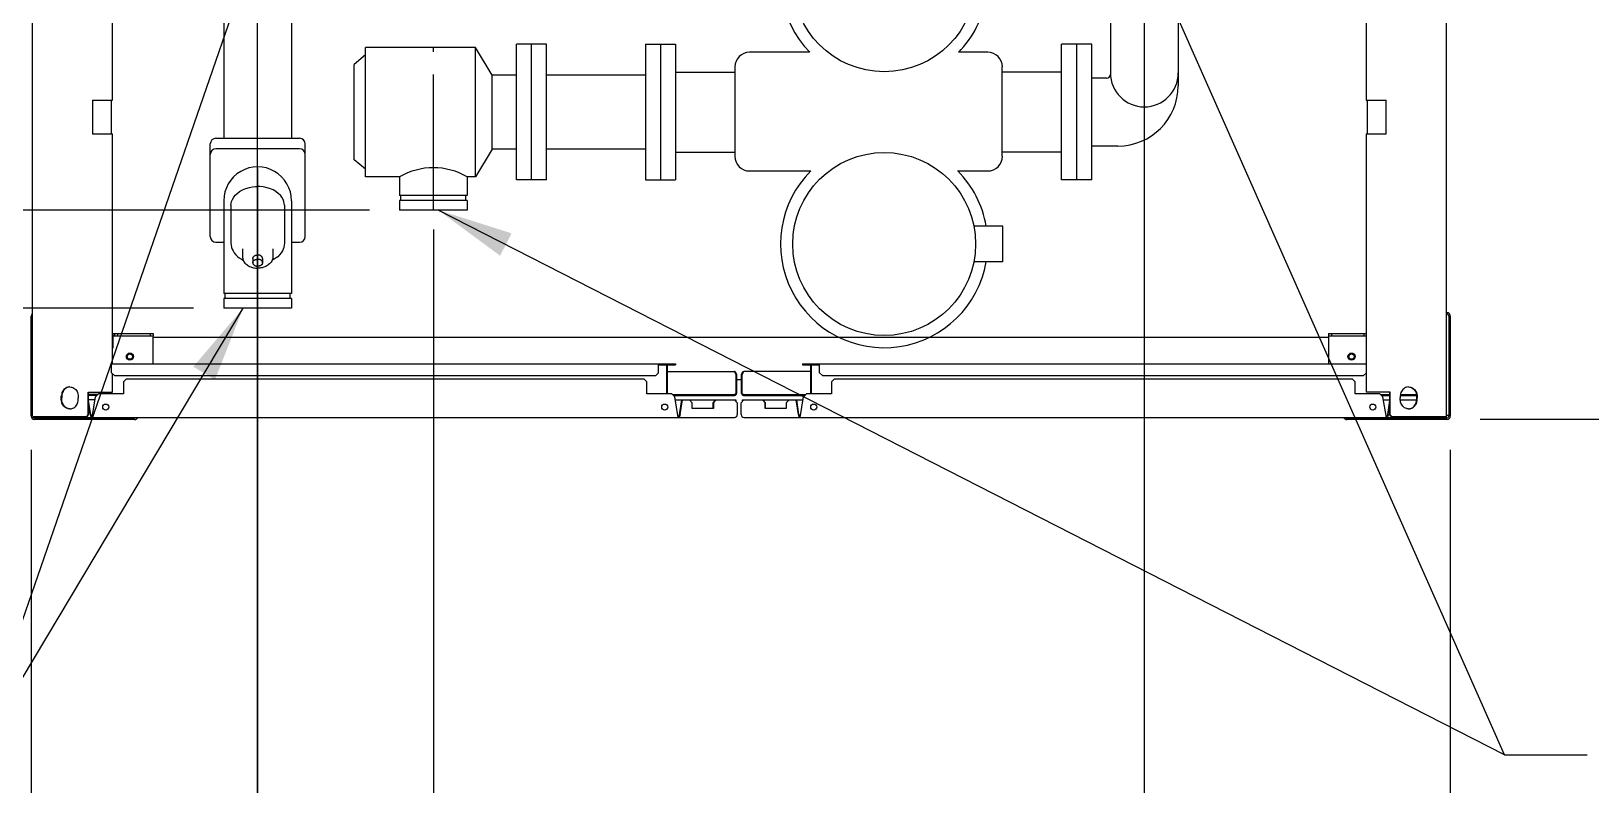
# Model space of a CAD drawing. Extents: x 0 to 406, y 0 to 300.
# Drawn here: x 213.9 to 317.5, y 88.1 to 138.1 of the extents above; entities that cross this region are included whole.
import ezdxf

# ---------------------------------------------------------------- set-up
doc = ezdxf.new("R2010")
doc.units = 0
doc.header["$LTSCALE"] = 12
doc.linetypes.add('0', pattern=[0])
doc.linetypes.add('CENTER2', pattern=[1.125, 0.75, -0.125, 0.125, -0.125])
for name, color, linetype in [('DIM-CG', 31, 'CONTINUOUS'), ('DIM-UNIT', 3, '0'), ('DIM-WITH-PUMP', 60, '0'), ('DIM-WITHOUT-PUMP', 151, '0'), ('UNIT', 2, 'CONTINUOUS'), ('WITH-PUMP', 21, 'CONTINUOUS'), ('WITHOUT-PUMP', 130, 'CONTINUOUS')]:
    doc.layers.add(name, color=color, linetype=linetype)

msp = doc.modelspace()

# ---------------------------------------------------------------- linework, layer by layer
at = {"layer": 'DIM-CG', "linetype": '0'}
msp.add_line((332.5, 112.31), (310.16, 112.31), dxfattribs=at)
at = {"layer": 'DIM-UNIT', "linetype": '0'}
for p, q in [((213.94, 110.31), (213.94, 25.13)), ((308.16, 110.31), (308.16, 25.31))]:
    msp.add_line(p, q, dxfattribs=at)
at = {"layer": 'DIM-WITH-PUMP', "linetype": '0'}
for p, q in [((228.98, 128.97), (228.98, 49.5)), ((236.4, 126.21), (196.02, 126.21)), ((311.76, 90.08), (240.97, 126.21)), ((240.65, 124.92), (240.65, 49.5)), ((224.73, 119.71), (201.02, 119.71)), ((210.32, 90.08), (228.02, 119.71)), ((213.94, 110.31), (213.94, 49.5))]:
    msp.add_line(p, q, dxfattribs=at)
at = {"layer": 'DIM-WITH-PUMP'}
msp.add_line((311.76, 90.08), (317.26, 90.08), dxfattribs=at)
at = {"layer": 'DIM-WITH-PUMP', "linetype": '0'}
for points in [[(245.84, 124.67), (245.08, 123.18), (240.97, 126.21)], [(224.71, 115.82), (226.15, 114.96), (228.02, 119.71)]]:
    msp.add_solid(points, dxfattribs=at)
at = {"layer": 'DIM-WITHOUT-PUMP', "linetype": '0'}
for p, q in [((210.28, 90.08), (228.94, 143.98)), ((311.76, 90.08), (287.85, 143.98)), ((228.94, 140.98), (228.94, 49.5)), ((287.84, 140.98), (287.84, 49.5)), ((213.94, 110.31), (213.94, 49.5))]:
    msp.add_line(p, q, dxfattribs=at)
at = {"layer": 'DIM-WITHOUT-PUMP'}
msp.add_line((311.76, 90.08), (317.26, 90.08), dxfattribs=at)
at = {"layer": 'UNIT', "linetype": '0'}
for p, q in [((307.91, 112.51), (307.91, 200.23)), ((214, 194.08), (214, 118.59)), ((219.35, 133.5), (219.35, 140.71)), ((302.57, 140.71), (302.57, 133.5)), ((218.02, 133.5), (219.35, 133.5)), ((218.02, 133.5), (218.02, 131.26)), ((219.27, 131.26), (219.27, 133.5)), ((302.57, 133.5), (303.9, 133.5)), ((302.65, 133.5), (302.65, 131.26)), ((303.9, 131.26), (303.9, 133.5)), ((218.02, 131.26), (219.35, 131.26)), ((219.35, 116.01), (219.35, 131.26)), ((302.57, 131.26), (302.57, 116.01)), ((302.57, 131.26), (303.9, 131.26)), ((213.94, 112.54), (213.94, 119.18)), ((213.94, 119.18), (214, 119.18)), ((307.91, 119.4), (307.94, 119.4)), ((307.91, 119.3), (307.94, 119.3)), ((308.06, 119.18), (308.06, 112.54)), ((308.16, 119.18), (308.16, 112.54)), ((213.94, 118.59), (214.04, 118.59)), ((214.04, 112.54), (214.04, 118.59)), ((308.16, 118.59), (308.06, 118.59)), ((219.35, 118.02), (222.04, 118.02)), ((219.36, 117.04), (219.35, 117.04)), ((219.36, 118.02), (219.36, 117.04)), ((219.36, 117.86), (222.04, 117.86)), ((219.48, 118.02), (219.48, 117.86)), ((219.67, 118.02), (219.67, 117.86)), ((221.84, 118.02), (221.84, 117.86)), ((222.04, 118.02), (222.04, 117.86)), ((222.04, 116.01), (222.04, 117.86)), ((222.04, 117.77), (267.59, 117.77)), ((273.57, 117.77), (300.07, 117.77)), ((300.07, 118.02), (302.57, 118.02)), ((300.07, 118.02), (300.07, 117.86)), ((300.07, 117.86), (302.57, 117.86)), ((300.07, 117.86), (300.07, 116.01)), ((300.27, 118.02), (300.27, 117.86)), ((302.43, 118.02), (302.43, 117.86)), ((219.27, 116.01), (256.72, 116.01)), ((219.27, 115.42), (219.27, 116.01)), ((255.6, 115.42), (255.6, 116.01)), ((256.72, 116.01), (256.72, 115.95)), ((265.16, 116.01), (302.61, 116.01)), ((265.16, 116.01), (265.16, 115.95)), ((266.28, 115.42), (266.28, 116.01)), ((302.61, 115.42), (302.61, 116.01)), ((219.27, 115.42), (219.47, 115.23)), ((219.35, 114.14), (219.35, 115.35)), ((219.47, 115.23), (255.41, 115.23)), ((220.27, 115.01), (220.07, 114.81)), ((220.27, 115.01), (254.63, 115.01)), ((254.83, 114.81), (254.63, 115.01)), ((255.41, 115.23), (255.6, 115.42)), ((255.6, 115.95), (256.72, 115.95)), ((256.13, 115.95), (256.13, 114.03)), ((256.18, 115.95), (256.18, 114.03)), ((256.18, 115.5), (260.63, 115.5)), ((260.63, 115.5), (260.72, 115.3)), ((260.68, 115.5), (260.63, 115.5)), ((260.68, 115.5), (260.77, 115.3)), ((260.72, 115.3), (260.72, 114.05)), ((260.77, 115.3), (260.72, 115.3)), ((260.77, 115.3), (260.77, 114.05)), ((260.77, 114.97), (261.11, 114.97)), ((261.11, 115.3), (261.2, 115.5)), ((261.11, 114.05), (261.11, 115.3)), ((261.11, 115.3), (261.16, 115.3)), ((261.16, 115.3), (261.25, 115.5)), ((261.16, 114.05), (261.16, 115.3)), ((261.2, 115.5), (261.25, 115.5)), ((265.7, 115.5), (261.25, 115.5)), ((265.16, 115.95), (266.28, 115.95)), ((265.7, 114.03), (265.7, 115.95)), ((265.76, 114.03), (265.76, 115.95)), ((266.28, 115.42), (266.48, 115.23)), ((266.48, 115.23), (302.41, 115.23)), ((267.28, 115.01), (267.08, 114.81)), ((267.28, 115.01), (301.64, 115.01)), ((301.84, 114.81), (301.64, 115.01)), ((302.41, 115.23), (302.61, 115.42)), ((302.57, 115.38), (302.57, 114.14)), ((217.73, 112.63), (217.73, 114.14)), ((217.74, 114.14), (219.35, 114.14)), ((217.76, 112.63), (217.76, 114.14)), ((218.38, 113.98), (217.76, 113.98)), ((218.32, 113.92), (217.76, 113.92)), ((218.22, 113.83), (218.42, 114.03)), ((220.07, 114.03), (218.42, 114.03)), ((220.07, 114.81), (220.07, 114.03)), ((254.83, 114.03), (254.83, 114.81)), ((256.48, 114.03), (254.83, 114.03)), ((256.68, 113.83), (256.48, 114.03)), ((256.53, 113.98), (260.66, 113.98)), ((256.59, 113.92), (260.65, 113.92)), ((261.23, 113.98), (265.38, 113.98)), ((261.24, 113.92), (265.33, 113.92)), ((265.43, 114.03), (265.23, 113.83)), ((267.08, 114.03), (265.43, 114.03)), ((267.08, 114.81), (267.08, 114.03)), ((301.84, 114.03), (301.84, 114.81)), ((303.49, 114.03), (301.84, 114.03)), ((304.18, 114.14), (302.57, 114.14)), ((303.69, 113.83), (303.49, 114.03)), ((303.54, 113.98), (304.15, 113.98)), ((303.6, 113.92), (304.15, 113.92)), ((304.15, 112.63), (304.15, 114.14)), ((304.18, 112.63), (304.18, 114.14)), ((304.85, 113.92), (305.93, 113.92)), ((304.86, 113.98), (305.92, 113.98)), ((215.94, 113.65), (215.94, 113.85)), ((215.98, 113.65), (215.98, 113.85)), ((218.19, 113.63), (217.76, 113.63)), ((217.9, 112.65), (217.76, 113.58)), ((217.87, 112.65), (217.76, 113.36)), ((217.99, 112.45), (218.22, 113.83)), ((256.91, 112.45), (256.68, 113.83)), ((256.71, 113.63), (257.18, 113.63)), ((257, 112.65), (257.14, 113.63)), ((257.03, 112.65), (257.18, 113.63)), ((257.18, 113.63), (257.65, 113.63)), ((257.65, 113.63), (259.42, 113.63)), ((257.83, 113.43), (257.65, 113.63)), ((257.83, 113.04), (257.83, 113.43)), ((259.24, 113.04), (257.83, 113.04)), ((259.38, 113.63), (259.21, 113.43)), ((259.21, 113.43), (259.21, 113.04)), ((259.24, 113.43), (259.21, 113.43)), ((259.42, 113.63), (259.24, 113.43)), ((259.24, 113.43), (259.24, 113.04)), ((259.42, 113.63), (260.65, 113.63)), ((260.82, 113.43), (260.65, 113.63)), ((260.65, 113.63), (260.74, 113.63)), ((260.74, 113.63), (260.74, 113.53)), ((260.82, 113.43), (260.82, 112.64)), ((261.26, 113.63), (261.09, 113.43)), ((261.09, 112.64), (261.09, 113.43)), ((261.18, 113.53), (261.18, 113.63)), ((261.18, 113.63), (261.26, 113.63)), ((261.26, 113.63), (262.5, 113.63)), ((262.5, 113.63), (264.26, 113.63)), ((262.67, 113.43), (262.5, 113.63)), ((262.7, 113.43), (262.53, 113.63)), ((262.67, 113.04), (262.67, 113.43)), ((262.67, 113.43), (262.7, 113.43)), ((264.08, 113.04), (262.67, 113.04)), ((262.7, 113.04), (262.7, 113.43)), ((264.26, 113.63), (264.08, 113.43)), ((264.08, 113.43), (264.08, 113.04)), ((264.26, 113.63), (264.73, 113.63)), ((264.73, 113.63), (265.2, 113.63)), ((264.88, 112.65), (264.73, 113.63)), ((264.91, 112.65), (264.77, 113.63)), ((265, 112.45), (265.23, 113.83)), ((303.92, 112.45), (303.69, 113.83)), ((303.72, 113.63), (304.15, 113.63)), ((304.01, 112.65), (304.15, 113.58)), ((304.04, 112.65), (304.15, 113.36)), ((304.84, 113.63), (305.94, 113.63)), ((305.94, 113.65), (305.94, 113.85)), ((305.97, 113.65), (305.97, 113.85)), ((214.05, 112.51), (217.63, 112.51)), ((214.14, 112.45), (260.64, 112.45)), ((220.81, 112.41), (214.17, 112.41)), ((220.81, 112.31), (214.17, 112.31)), ((214.21, 112.45), (214.21, 112.41)), ((217.63, 112.51), (217.73, 112.63)), ((217.66, 112.51), (217.63, 112.51)), ((217.66, 112.51), (217.76, 112.63)), ((217.76, 112.63), (217.73, 112.63)), ((217.87, 112.65), (217.87, 112.62)), ((217.87, 112.65), (217.9, 112.65)), ((217.87, 112.62), (217.88, 112.58)), ((217.88, 112.58), (217.89, 112.56)), ((217.89, 112.56), (217.9, 112.53)), ((217.9, 112.65), (217.91, 112.61)), ((217.9, 112.53), (217.91, 112.5)), ((217.91, 112.61), (217.92, 112.59)), ((217.91, 112.5), (217.93, 112.49)), ((217.92, 112.59), (217.93, 112.57)), ((217.93, 112.57), (217.93, 112.56)), ((217.93, 112.56), (217.94, 112.55)), ((217.93, 112.49), (217.94, 112.47)), ((217.94, 112.55), (217.99, 112.51)), ((217.94, 112.47), (217.96, 112.46)), ((217.96, 112.46), (217.97, 112.45)), ((217.97, 112.45), (217.99, 112.45)), ((217.99, 112.45), (217.99, 112.51)), ((220.22, 112.31), (220.22, 112.41)), ((256.96, 112.55), (256.91, 112.51)), ((256.91, 112.45), (256.91, 112.51)), ((256.93, 112.45), (256.91, 112.45)), ((256.95, 112.46), (256.93, 112.45)), ((256.96, 112.47), (256.95, 112.46)), ((256.97, 112.56), (256.96, 112.55)), ((256.98, 112.49), (256.96, 112.47)), ((256.98, 112.59), (256.97, 112.57)), ((256.97, 112.57), (256.97, 112.56)), ((256.99, 112.61), (256.98, 112.59)), ((256.99, 112.5), (256.98, 112.49)), ((257, 112.65), (256.99, 112.61)), ((257, 112.53), (256.99, 112.5)), ((257.03, 112.65), (257, 112.65)), ((257.01, 112.56), (257, 112.53)), ((257.02, 112.58), (257.01, 112.56)), ((257.03, 112.62), (257.02, 112.58)), ((257.03, 112.65), (257.03, 112.62)), ((261.27, 112.45), (307.77, 112.45)), ((264.88, 112.65), (264.88, 112.62)), ((264.88, 112.65), (264.91, 112.65)), ((264.88, 112.62), (264.89, 112.58)), ((264.89, 112.58), (264.9, 112.56)), ((264.9, 112.56), (264.91, 112.53)), ((264.91, 112.65), (264.92, 112.61)), ((264.91, 112.53), (264.92, 112.5)), ((264.92, 112.61), (264.93, 112.59)), ((264.92, 112.5), (264.93, 112.49)), ((264.93, 112.59), (264.94, 112.57)), ((264.93, 112.49), (264.95, 112.47)), ((264.94, 112.57), (264.94, 112.56)), ((264.94, 112.56), (264.95, 112.55)), ((264.95, 112.55), (265, 112.51)), ((264.95, 112.47), (264.96, 112.46)), ((264.96, 112.46), (264.98, 112.45)), ((264.98, 112.45), (265, 112.45)), ((265, 112.45), (265, 112.51)), ((307.94, 112.41), (301.3, 112.41)), ((301.3, 112.31), (301.3, 112.41)), ((307.94, 112.31), (301.3, 112.31)), ((303.97, 112.55), (303.92, 112.51)), ((303.92, 112.45), (303.92, 112.51)), ((303.94, 112.45), (303.92, 112.45)), ((303.96, 112.46), (303.94, 112.45)), ((303.97, 112.47), (303.96, 112.46)), ((303.98, 112.56), (303.97, 112.55)), ((303.99, 112.49), (303.97, 112.47)), ((303.99, 112.59), (303.98, 112.57)), ((303.98, 112.57), (303.98, 112.56)), ((304, 112.61), (303.99, 112.59)), ((304, 112.5), (303.99, 112.49)), ((304.01, 112.65), (304, 112.61)), ((304.01, 112.53), (304, 112.5)), ((304.04, 112.65), (304.01, 112.65)), ((304.02, 112.56), (304.01, 112.53)), ((304.03, 112.58), (304.02, 112.56)), ((304.04, 112.62), (304.03, 112.58)), ((304.04, 112.65), (304.04, 112.62)), ((304.25, 112.51), (304.15, 112.63)), ((304.15, 112.63), (304.18, 112.63)), ((304.29, 112.51), (304.18, 112.63)), ((304.25, 112.51), (304.29, 112.51)), ((304.29, 112.51), (307.91, 112.51)), ((307.9, 112.51), (307.9, 112.41)), ((308.06, 112.58), (307.91, 112.58))]:
    msp.add_line(p, q, dxfattribs=at)
at = {"layer": 'UNIT'}
for p, q in [((215.95, 113.94), (215.94, 113.87)), ((215.97, 114.03), (215.95, 113.94)), ((215.99, 114.1), (215.97, 114.03)), ((216, 114.03), (215.98, 113.94)), ((215.98, 113.94), (215.98, 113.87)), ((216.02, 114.17), (215.99, 114.1)), ((216.02, 114.1), (216, 114.03)), ((216.07, 114.24), (216.02, 114.17)), ((216.06, 114.17), (216.02, 114.1)), ((216.1, 114.24), (216.06, 114.17)), ((216.12, 114.3), (216.07, 114.24)), ((216.15, 114.3), (216.1, 114.24)), ((216.18, 114.36), (216.12, 114.3)), ((216.21, 114.36), (216.15, 114.3)), ((216.24, 114.4), (216.18, 114.36)), ((216.27, 114.4), (216.21, 114.36)), ((216.3, 114.43), (216.24, 114.4)), ((216.33, 114.43), (216.27, 114.4)), ((216.37, 114.46), (216.3, 114.43)), ((216.4, 114.46), (216.33, 114.43)), ((216.41, 114.47), (216.37, 114.46)), ((216.45, 114.47), (216.4, 114.46)), ((216.49, 114.48), (216.41, 114.47)), ((216.52, 114.48), (216.45, 114.47)), ((216.52, 114.48), (216.6, 114.47)), ((216.6, 114.47), (216.65, 114.46)), ((216.65, 114.46), (216.72, 114.43)), ((216.72, 114.43), (216.78, 114.4)), ((216.78, 114.4), (216.84, 114.36)), ((216.84, 114.36), (216.9, 114.3)), ((216.9, 114.3), (216.95, 114.24)), ((216.95, 114.24), (216.99, 114.17)), ((216.99, 114.17), (217.03, 114.1)), ((217.03, 114.1), (217.05, 114.03)), ((217.05, 114.03), (217.06, 113.94)), ((217.06, 113.94), (217.07, 113.87)), ((304.85, 113.94), (304.84, 113.87)), ((304.86, 114.03), (304.85, 113.94)), ((304.89, 114.1), (304.86, 114.03)), ((304.92, 114.17), (304.89, 114.1)), ((304.97, 114.24), (304.92, 114.17)), ((305.01, 114.3), (304.97, 114.24)), ((305.08, 114.36), (305.01, 114.3)), ((305.13, 114.4), (305.08, 114.36)), ((305.19, 114.43), (305.13, 114.4)), ((305.27, 114.46), (305.19, 114.43)), ((305.31, 114.47), (305.27, 114.46)), ((305.39, 114.48), (305.31, 114.47)), ((305.39, 114.48), (305.47, 114.47)), ((305.42, 114.48), (305.5, 114.47)), ((305.47, 114.47), (305.51, 114.46)), ((305.5, 114.47), (305.54, 114.46)), ((305.51, 114.46), (305.58, 114.43)), ((305.54, 114.46), (305.61, 114.43)), ((305.58, 114.43), (305.64, 114.4)), ((305.61, 114.43), (305.67, 114.4)), ((305.64, 114.4), (305.7, 114.36)), ((305.67, 114.4), (305.73, 114.36)), ((305.7, 114.36), (305.76, 114.3)), ((305.73, 114.36), (305.79, 114.3)), ((305.76, 114.3), (305.81, 114.24)), ((305.79, 114.3), (305.84, 114.24)), ((305.81, 114.24), (305.85, 114.17)), ((305.84, 114.24), (305.89, 114.17)), ((305.85, 114.17), (305.89, 114.1)), ((305.89, 114.17), (305.92, 114.1)), ((305.89, 114.1), (305.91, 114.03)), ((305.91, 114.03), (305.93, 113.94)), ((305.92, 114.1), (305.94, 114.03)), ((305.93, 113.94), (305.93, 113.87)), ((305.94, 114.03), (305.96, 113.94)), ((305.96, 113.94), (305.97, 113.87)), ((215.94, 113.87), (215.94, 113.81)), ((215.94, 113.81), (215.94, 113.75)), ((215.94, 113.69), (215.94, 113.75)), ((215.94, 113.63), (215.94, 113.69)), ((215.95, 113.56), (215.94, 113.63)), ((215.97, 113.47), (215.95, 113.56)), ((215.99, 113.4), (215.97, 113.47)), ((215.98, 113.87), (215.98, 113.81)), ((215.98, 113.81), (215.98, 113.75)), ((215.98, 113.69), (215.98, 113.75)), ((215.98, 113.63), (215.98, 113.69)), ((215.98, 113.56), (215.98, 113.63)), ((216, 113.47), (215.98, 113.56)), ((216.02, 113.33), (215.99, 113.4)), ((216.02, 113.4), (216, 113.47)), ((216.06, 113.33), (216.02, 113.4)), ((216.07, 113.26), (216.02, 113.33)), ((216.1, 113.26), (216.06, 113.33)), ((216.12, 113.2), (216.07, 113.26)), ((216.15, 113.2), (216.1, 113.26)), ((216.18, 113.14), (216.12, 113.2)), ((216.21, 113.14), (216.15, 113.2)), ((216.24, 113.1), (216.18, 113.14)), ((216.27, 113.1), (216.21, 113.14)), ((216.3, 113.07), (216.24, 113.1)), ((216.33, 113.07), (216.27, 113.1)), ((216.37, 113.04), (216.3, 113.07)), ((216.4, 113.04), (216.33, 113.07)), ((216.41, 113.03), (216.37, 113.04)), ((216.45, 113.03), (216.4, 113.04)), ((216.49, 113.02), (216.41, 113.03)), ((216.52, 113.02), (216.45, 113.03)), ((216.52, 113.02), (216.6, 113.03)), ((216.6, 113.03), (216.65, 113.04)), ((216.65, 113.04), (216.72, 113.07)), ((216.72, 113.07), (216.78, 113.1)), ((216.78, 113.1), (216.84, 113.14)), ((216.84, 113.14), (216.9, 113.2)), ((216.9, 113.2), (216.95, 113.26)), ((216.95, 113.26), (216.99, 113.33)), ((216.99, 113.33), (217.03, 113.4)), ((217.03, 113.4), (217.05, 113.47)), ((217.05, 113.47), (217.06, 113.56)), ((217.06, 113.56), (217.07, 113.63)), ((217.07, 113.87), (217.07, 113.81)), ((217.07, 113.81), (217.07, 113.75)), ((217.07, 113.69), (217.07, 113.75)), ((217.07, 113.63), (217.07, 113.69)), ((304.84, 113.87), (304.84, 113.81)), ((304.84, 113.81), (304.84, 113.75)), ((304.84, 113.69), (304.84, 113.75)), ((304.84, 113.63), (304.84, 113.69)), ((304.85, 113.56), (304.84, 113.63)), ((304.86, 113.47), (304.85, 113.56)), ((304.89, 113.4), (304.86, 113.47)), ((304.92, 113.33), (304.89, 113.4)), ((304.97, 113.26), (304.92, 113.33)), ((305.01, 113.2), (304.97, 113.26)), ((305.08, 113.14), (305.01, 113.2)), ((305.13, 113.1), (305.08, 113.14)), ((305.19, 113.07), (305.13, 113.1)), ((305.27, 113.04), (305.19, 113.07)), ((305.31, 113.03), (305.27, 113.04)), ((305.39, 113.02), (305.31, 113.03)), ((305.39, 113.02), (305.47, 113.03)), ((305.42, 113.02), (305.5, 113.03)), ((305.47, 113.03), (305.51, 113.04)), ((305.5, 113.03), (305.54, 113.04)), ((305.51, 113.04), (305.58, 113.07)), ((305.54, 113.04), (305.61, 113.07)), ((305.58, 113.07), (305.64, 113.1)), ((305.61, 113.07), (305.67, 113.1)), ((305.64, 113.1), (305.7, 113.14)), ((305.67, 113.1), (305.73, 113.14)), ((305.7, 113.14), (305.76, 113.2)), ((305.73, 113.14), (305.79, 113.2)), ((305.76, 113.2), (305.81, 113.26)), ((305.79, 113.2), (305.84, 113.26)), ((305.81, 113.26), (305.85, 113.33)), ((305.84, 113.26), (305.89, 113.33)), ((305.85, 113.33), (305.89, 113.4)), ((305.89, 113.4), (305.91, 113.47)), ((305.89, 113.33), (305.92, 113.4)), ((305.91, 113.47), (305.93, 113.56)), ((305.92, 113.4), (305.94, 113.47)), ((305.93, 113.87), (305.94, 113.81)), ((305.93, 113.63), (305.94, 113.69)), ((305.93, 113.56), (305.93, 113.63)), ((305.94, 113.81), (305.94, 113.75)), ((305.94, 113.69), (305.94, 113.75)), ((305.94, 113.47), (305.96, 113.56)), ((305.96, 113.56), (305.97, 113.63)), ((305.97, 113.87), (305.97, 113.81)), ((305.97, 113.81), (305.97, 113.75)), ((305.97, 113.69), (305.97, 113.75)), ((305.97, 113.63), (305.97, 113.69)), ((214.1, 112.51), (214.1, 112.49)), ((307.81, 112.49), (307.81, 112.51))]:
    msp.add_line(p, q, dxfattribs=at)
at = {"layer": 'UNIT', "linetype": '0'}
for centre, radius in [((220.5, 116.49), 0.236), ((220.5, 116.49), 0.181), ((301.61, 116.49), 0.236), ((301.61, 116.49), 0.181), ((218.89, 113.14), 0.199), ((256.01, 113.14), 0.199), ((265.9, 113.14), 0.199), ((303.02, 113.14), 0.199)]:
    msp.add_circle(centre, radius, dxfattribs=at)
for centre, radius, start, end in [((214.17, 119.18), 0.225, 138.4924, 180), ((307.94, 119.18), 0.225, 0, 90), ((307.94, 119.18), 0.125, 0, 90), ((260.65, 114.05), 0.066, 270, 0), ((260.65, 114.05), 0.125, 270, 0), ((261.24, 114.05), 0.125, 180, 270), ((261.23, 114.05), 0.066, 180, 270), ((214.17, 112.54), 0.225, 180, 270), ((214.17, 112.54), 0.125, 180, 270), ((220.81, 112.54), 0.225, 270, 336.3978), ((220.81, 112.54), 0.125, 270, 314.3955), ((260.64, 112.64), 0.188, 270, 0), ((261.27, 112.64), 0.188, 180, 270), ((301.3, 112.54), 0.225, 203.6022, 270), ((301.3, 112.54), 0.125, 225.6045, 270), ((307.94, 112.54), 0.225, 270, 0), ((307.94, 112.54), 0.125, 270, 0)]:
    msp.add_arc(centre, radius, start, end, dxfattribs=at)
at = {"layer": 'UNIT'}
for centre, start, end in [((214.14, 112.49), 180, 270), ((307.77, 112.49), 270, 0)]:
    msp.add_arc(centre, 0.04, start, end, dxfattribs=at)
at = {"layer": 'WITH-PUMP', "linetype": 'CENTER2'}
for p, q in [((228.98, 129.97), (228.98, 149.96)), ((240.65, 126.21), (240.65, 137))]:
    msp.add_line(p, q, dxfattribs=at)
at = {"layer": 'WITH-PUMP', "linetype": '0'}
for p, q in [((226.73, 142.92), (226.73, 130.97)), ((231.23, 142.92), (231.23, 130.97)), ((285.6, 142.92), (285.6, 135.31)), ((290.1, 142.92), (290.1, 134.46)), ((243.45, 137), (236.15, 137)), ((236.15, 128.42), (236.15, 137)), ((243.45, 128.42), (243.45, 137)), ((244.55, 135.17), (243.45, 137)), ((246.16, 128.21), (246.16, 137.21)), ((247.16, 137.21), (246.16, 137.21)), ((247.16, 128.21), (247.16, 137.21)), ((247.16, 128.21), (247.16, 137.21)), ((248.16, 137.21), (247.16, 137.21)), ((248.16, 128.21), (248.16, 137.21)), ((254.73, 137.21), (254.73, 128.21)), ((254.73, 137.21), (255.73, 137.21)), ((255.73, 137.21), (255.73, 128.21)), ((255.73, 137.21), (255.73, 128.21)), ((255.73, 137.21), (256.73, 137.21)), ((256.73, 137.21), (256.73, 128.21)), ((282.36, 128.21), (282.36, 137.21)), ((283.36, 137.21), (282.36, 137.21)), ((284.36, 137.21), (283.36, 137.21)), ((283.36, 128.21), (283.36, 137.21)), ((283.36, 128.21), (283.36, 137.21)), ((284.36, 128.21), (284.36, 137.21)), ((236.15, 136.51), (235.38, 135.87)), ((235.38, 129.55), (235.38, 135.87)), ((260.67, 135.71), (260.67, 129.78)), ((265.63, 136.68), (261.64, 136.68)), ((277.45, 136.68), (275.52, 136.68)), ((278.42, 129.78), (278.42, 135.71)), ((244.55, 130.25), (244.55, 135.17)), ((246.16, 135.17), (244.55, 135.17)), ((254.73, 135.17), (248.16, 135.17)), ((256.73, 135.37), (260.67, 135.37)), ((282.36, 135.37), (278.42, 135.37)), ((285.35, 134.96), (284.36, 134.96)), ((285.6, 135.31), (285.6, 135.21)), ((225.83, 124.45), (225.83, 130.6)), ((231.76, 130.97), (226.21, 130.97)), ((232.13, 124.45), (232.13, 130.6)), ((231.76, 130.28), (226.21, 130.28)), ((236.15, 128.92), (235.38, 129.55)), ((244.55, 130.25), (243.45, 128.42)), ((246.16, 130.25), (244.55, 130.25)), ((254.73, 130.25), (248.16, 130.25)), ((256.73, 130.05), (260.67, 130.05)), ((282.36, 130.05), (278.42, 130.05)), ((286.1, 130.46), (284.36, 130.46)), ((238.4, 128.42), (236.15, 128.42)), ((238.4, 128.42), (238.4, 127.18)), ((243.45, 128.42), (242.9, 128.42)), ((242.9, 128.42), (242.9, 127.18)), ((261.64, 128.81), (265.7, 128.81)), ((275.45, 128.81), (277.45, 128.81)), ((227.6, 127.3), (227.78, 127.44)), ((227.78, 127.44), (227.97, 127.55)), ((227.97, 127.55), (228.2, 127.65)), ((228.2, 127.65), (228.44, 127.72)), ((228.44, 127.72), (228.63, 127.75)), ((228.63, 127.75), (228.84, 127.77)), ((228.84, 127.77), (228.98, 127.78)), ((229.13, 127.77), (228.98, 127.78)), ((229.34, 127.75), (229.13, 127.77)), ((229.53, 127.72), (229.34, 127.75)), ((229.76, 127.65), (229.53, 127.72)), ((230, 127.55), (229.76, 127.65)), ((230.19, 127.44), (230, 127.55)), ((230.37, 127.3), (230.19, 127.44)), ((247.16, 128.21), (246.16, 128.21)), ((248.16, 128.21), (247.16, 128.21)), ((254.73, 128.21), (255.73, 128.21)), ((255.73, 128.21), (256.73, 128.21)), ((283.36, 128.21), (282.36, 128.21)), ((284.36, 128.21), (283.36, 128.21)), ((226.73, 126.83), (226.73, 120.68)), ((227.21, 126.53), (227.22, 126.64)), ((227.21, 126.53), (227.21, 124)), ((227.22, 126.64), (227.25, 126.78)), ((227.25, 126.78), (227.3, 126.91)), ((227.3, 126.91), (227.39, 127.07)), ((227.39, 127.07), (227.48, 127.19)), ((227.48, 127.19), (227.6, 127.3)), ((230.49, 127.19), (230.37, 127.3)), ((230.58, 127.07), (230.49, 127.19)), ((230.67, 126.91), (230.58, 127.07)), ((230.72, 126.78), (230.67, 126.91)), ((230.75, 126.64), (230.72, 126.78)), ((230.76, 126.53), (230.75, 126.64)), ((230.76, 126.53), (230.76, 124)), ((231.23, 126.83), (231.23, 120.68)), ((242.9, 127.18), (238.4, 127.18)), ((242.9, 126.84), (238.4, 126.84)), ((238.4, 126.84), (238.4, 126.21)), ((238.48, 126.84), (238.48, 127.18)), ((242.81, 126.84), (242.81, 127.18)), ((242.9, 126.84), (242.9, 126.21)), ((242.9, 126.21), (238.4, 126.21)), ((278.45, 125.14), (276.53, 125.14)), ((278.45, 122.78), (278.45, 125.14)), ((226.73, 124.07), (226.21, 124.07)), ((227.21, 124), (227.22, 123.9)), ((227.22, 123.9), (227.25, 123.73)), ((227.25, 123.73), (227.29, 123.62)), ((227.29, 123.62), (227.35, 123.5)), ((227.35, 123.5), (227.42, 123.37)), ((227.42, 123.37), (227.53, 123.25)), ((227.53, 123.25), (227.66, 123.12)), ((227.97, 123.64), (227.97, 123.12)), ((228.93, 123.23), (228.95, 123.23)), ((228.95, 123.23), (228.97, 123.23)), ((228.97, 123.23), (228.98, 123.23)), ((229, 123.23), (228.98, 123.23)), ((229.02, 123.23), (229, 123.23)), ((229.04, 123.23), (229.02, 123.23)), ((229.99, 123.64), (229.99, 123.12)), ((230.44, 123.25), (230.31, 123.12)), ((230.55, 123.37), (230.44, 123.25)), ((230.62, 123.5), (230.55, 123.37)), ((230.68, 123.62), (230.62, 123.5)), ((230.72, 123.73), (230.68, 123.62)), ((230.75, 123.9), (230.72, 123.73)), ((230.76, 124), (230.75, 123.9)), ((231.76, 124.07), (231.23, 124.07)), ((227.66, 123.12), (227.76, 123.04)), ((227.76, 123.04), (227.9, 122.95)), ((227.9, 122.95), (228.02, 122.89)), ((227.97, 123.12), (227.98, 123.06)), ((227.98, 123.06), (227.99, 123)), ((227.99, 123), (228, 122.95)), ((228, 122.95), (228.02, 122.89)), ((228.02, 122.89), (228.05, 122.83)), ((228.05, 122.83), (228.09, 122.76)), ((228.09, 122.76), (228.14, 122.69)), ((228.14, 122.69), (228.2, 122.64)), ((228.2, 122.64), (228.26, 122.59)), ((228.26, 122.59), (228.31, 122.55)), ((228.31, 122.55), (228.37, 122.51)), ((228.37, 122.51), (228.45, 122.47)), ((228.45, 122.47), (228.52, 122.44)), ((228.52, 122.44), (228.58, 122.42)), ((228.58, 122.42), (228.64, 122.4)), ((228.64, 122.4), (228.7, 122.39)), ((228.66, 123.04), (228.67, 123.05)), ((228.66, 123.02), (228.66, 123.04)), ((228.66, 123), (228.66, 123.02)), ((228.66, 123), (228.66, 122.72)), ((228.66, 122.76), (228.67, 122.77)), ((228.66, 122.74), (228.66, 122.76)), ((228.66, 122.72), (228.66, 122.74)), ((228.66, 122.72), (228.66, 122.7)), ((228.66, 122.7), (228.66, 122.68)), ((228.66, 122.68), (228.67, 122.67)), ((228.67, 123.05), (228.68, 123.07)), ((228.67, 122.77), (228.68, 122.8)), ((228.67, 122.67), (228.68, 122.64)), ((228.68, 123.09), (228.69, 123.1)), ((228.68, 123.07), (228.68, 123.09)), ((228.68, 122.81), (228.69, 122.82)), ((228.68, 122.8), (228.68, 122.81)), ((228.68, 122.64), (228.68, 122.63)), ((228.68, 122.63), (228.69, 122.62)), ((228.69, 123.1), (228.7, 123.11)), ((228.69, 122.82), (228.7, 122.83)), ((228.69, 122.62), (228.7, 122.61)), ((228.7, 123.11), (228.71, 123.12)), ((228.7, 122.83), (228.71, 122.84)), ((228.7, 122.61), (228.71, 122.6)), ((228.7, 122.39), (228.78, 122.37)), ((228.71, 123.12), (228.72, 123.13)), ((228.71, 122.84), (228.72, 122.86)), ((228.71, 122.6), (228.72, 122.58)), ((228.72, 123.13), (228.73, 123.14)), ((228.72, 122.86), (228.73, 122.86)), ((228.72, 122.58), (228.73, 122.58)), ((228.73, 123.14), (228.74, 123.15)), ((228.73, 122.86), (228.74, 122.88)), ((228.73, 122.58), (228.74, 122.57)), ((228.74, 123.15), (228.76, 123.16)), ((228.74, 122.88), (228.76, 122.89)), ((228.74, 122.57), (228.76, 122.55)), ((228.76, 123.16), (228.78, 123.18)), ((228.76, 122.89), (228.78, 122.9)), ((228.76, 122.55), (228.78, 122.54)), ((228.78, 123.18), (228.8, 123.19)), ((228.78, 122.9), (228.8, 122.91)), ((228.78, 122.54), (228.8, 122.53)), ((228.78, 122.37), (228.85, 122.36)), ((228.8, 123.19), (228.82, 123.2)), ((228.8, 122.91), (228.82, 122.92)), ((228.8, 122.53), (228.82, 122.52)), ((228.82, 123.2), (228.84, 123.21)), ((228.82, 122.92), (228.84, 122.93)), ((228.82, 122.52), (228.84, 122.51)), ((228.84, 123.21), (228.87, 123.21)), ((228.84, 122.93), (228.87, 122.93)), ((228.84, 122.51), (228.87, 122.51)), ((228.85, 122.36), (228.91, 122.36)), ((228.87, 123.21), (228.89, 123.22)), ((228.87, 122.93), (228.89, 122.94)), ((228.87, 122.51), (228.89, 122.5)), ((228.89, 123.22), (228.91, 123.22)), ((228.89, 122.94), (228.91, 122.94)), ((228.89, 122.5), (228.91, 122.5)), ((228.91, 123.22), (228.93, 123.23)), ((228.91, 122.94), (228.93, 122.95)), ((228.91, 122.5), (228.93, 122.49)), ((228.91, 122.36), (228.98, 122.36)), ((228.93, 122.95), (228.95, 122.95)), ((228.93, 122.49), (228.95, 122.49)), ((228.95, 122.95), (228.97, 122.95)), ((228.95, 122.49), (228.97, 122.49)), ((228.97, 122.95), (228.98, 122.95)), ((228.97, 122.49), (228.98, 122.49)), ((229, 122.95), (228.98, 122.95)), ((229, 122.49), (228.98, 122.49)), ((229.06, 122.36), (228.98, 122.36)), ((229.02, 122.95), (229, 122.95)), ((229.02, 122.49), (229, 122.49)), ((229.04, 122.95), (229.02, 122.95)), ((229.04, 122.49), (229.02, 122.49)), ((229.06, 123.22), (229.04, 123.23)), ((229.06, 122.94), (229.04, 122.95)), ((229.06, 122.5), (229.04, 122.49)), ((229.08, 123.22), (229.06, 123.22)), ((229.08, 122.94), (229.06, 122.94)), ((229.08, 122.5), (229.06, 122.5)), ((229.12, 122.36), (229.06, 122.36)), ((229.1, 123.21), (229.08, 123.22)), ((229.1, 122.93), (229.08, 122.94)), ((229.1, 122.51), (229.08, 122.5)), ((229.13, 123.21), (229.1, 123.21)), ((229.13, 122.93), (229.1, 122.93)), ((229.13, 122.51), (229.1, 122.51)), ((229.19, 122.37), (229.12, 122.36)), ((229.15, 123.2), (229.13, 123.21)), ((229.15, 122.92), (229.13, 122.93)), ((229.15, 122.52), (229.13, 122.51)), ((229.17, 123.19), (229.15, 123.2)), ((229.17, 122.91), (229.15, 122.92)), ((229.17, 122.53), (229.15, 122.52)), ((229.19, 123.18), (229.17, 123.19)), ((229.19, 122.9), (229.17, 122.91)), ((229.19, 122.54), (229.17, 122.53)), ((229.21, 123.16), (229.19, 123.18)), ((229.21, 122.89), (229.19, 122.9)), ((229.21, 122.55), (229.19, 122.54)), ((229.27, 122.39), (229.19, 122.37)), ((229.22, 123.15), (229.21, 123.16)), ((229.22, 122.88), (229.21, 122.89)), ((229.22, 122.57), (229.21, 122.55)), ((229.24, 123.14), (229.22, 123.15)), ((229.24, 122.86), (229.22, 122.88)), ((229.24, 122.58), (229.22, 122.57)), ((229.25, 123.13), (229.24, 123.14)), ((229.25, 122.86), (229.24, 122.86)), ((229.25, 122.58), (229.24, 122.58)), ((229.26, 123.12), (229.25, 123.13)), ((229.26, 122.84), (229.25, 122.86)), ((229.26, 122.6), (229.25, 122.58)), ((229.27, 123.11), (229.26, 123.12)), ((229.27, 122.83), (229.26, 122.84)), ((229.27, 122.61), (229.26, 122.6)), ((229.28, 123.1), (229.27, 123.11)), ((229.28, 122.82), (229.27, 122.83)), ((229.28, 122.62), (229.27, 122.61)), ((229.33, 122.4), (229.27, 122.39)), ((229.28, 123.09), (229.28, 123.1)), ((229.29, 123.07), (229.28, 123.09)), ((229.28, 122.81), (229.28, 122.82)), ((229.29, 122.8), (229.28, 122.81)), ((229.29, 122.64), (229.28, 122.63)), ((229.28, 122.63), (229.28, 122.62)), ((229.3, 123.05), (229.29, 123.07)), ((229.3, 122.77), (229.29, 122.8)), ((229.3, 122.67), (229.29, 122.64)), ((229.3, 123.04), (229.3, 123.05)), ((229.31, 123.02), (229.3, 123.04)), ((229.3, 122.76), (229.3, 122.77)), ((229.31, 122.74), (229.3, 122.76)), ((229.31, 122.7), (229.3, 122.68)), ((229.3, 122.68), (229.3, 122.67)), ((229.31, 123), (229.31, 123.02)), ((229.31, 123), (229.31, 122.72)), ((229.31, 122.72), (229.31, 122.74)), ((229.31, 122.72), (229.31, 122.7)), ((229.39, 122.42), (229.33, 122.4)), ((229.45, 122.44), (229.39, 122.42)), ((229.52, 122.47), (229.45, 122.44)), ((229.6, 122.51), (229.52, 122.47)), ((229.66, 122.55), (229.6, 122.51)), ((229.71, 122.59), (229.66, 122.55)), ((229.77, 122.64), (229.71, 122.59)), ((229.82, 122.69), (229.77, 122.64)), ((229.88, 122.76), (229.82, 122.69)), ((229.92, 122.83), (229.88, 122.76)), ((229.95, 122.89), (229.92, 122.83)), ((230.07, 122.95), (229.95, 122.89)), ((229.97, 122.95), (229.95, 122.89)), ((229.98, 123), (229.97, 122.95)), ((229.99, 123.06), (229.98, 123)), ((229.99, 123.12), (229.99, 123.06)), ((230.21, 123.04), (230.07, 122.95)), ((230.31, 123.12), (230.21, 123.04)), ((278.45, 122.78), (276.53, 122.78)), ((231.23, 120.68), (226.73, 120.68)), ((226.73, 120.34), (226.73, 119.71)), ((231.23, 120.34), (226.73, 120.34)), ((226.82, 120.34), (226.82, 120.68)), ((231.15, 120.34), (231.15, 120.68)), ((231.23, 120.34), (231.23, 119.71)), ((231.23, 119.71), (226.73, 119.71))]:
    msp.add_line(p, q, dxfattribs=at)
for centre in [(270.58, 141.46), (270.58, 123.96)]:
    msp.add_circle(centre, 6.07, dxfattribs=at)
for centre, radius, start, end in [((270.58, 141.46), 6.88, 9.929, 224.0417), ((270.58, 141.46), 6.88, 315.9583, 350.071), ((261.64, 135.71), 0.974, 90, 180), ((277.45, 135.71), 0.974, 0, 90), ((285.35, 135.21), 0.25, 270, 0), ((287.85, 135.31), 2.25, 180, 0), ((286.1, 134.46), 4, 270, 0), ((226.21, 130.6), 0.375, 90, 180), ((231.76, 130.6), 0.375, 0, 90), ((226.21, 129.9), 0.375, 90, 180), ((231.76, 129.9), 0.375, 0, 90), ((261.64, 129.78), 0.974, 180, 270), ((277.45, 129.78), 0.974, 270, 0), ((228.98, 126.83), 2.25, 359.9986, 180.0014), ((240.65, 124.52), 4.5, 59.9992, 120.0008), ((270.58, 123.96), 6.88, 135.1768, 350.0774), ((270.58, 123.96), 6.88, 9.9252, 44.8232), ((226.21, 124.45), 0.375, 180, 270), ((231.76, 124.45), 0.375, 270, 0)]:
    msp.add_arc(centre, radius, start, end, dxfattribs=at)
at = {"layer": 'WITHOUT-PUMP'}
msp.add_line((267.59, 117.77), (273.57, 117.77), dxfattribs=at)

doc.saveas('drawing.dxf')
